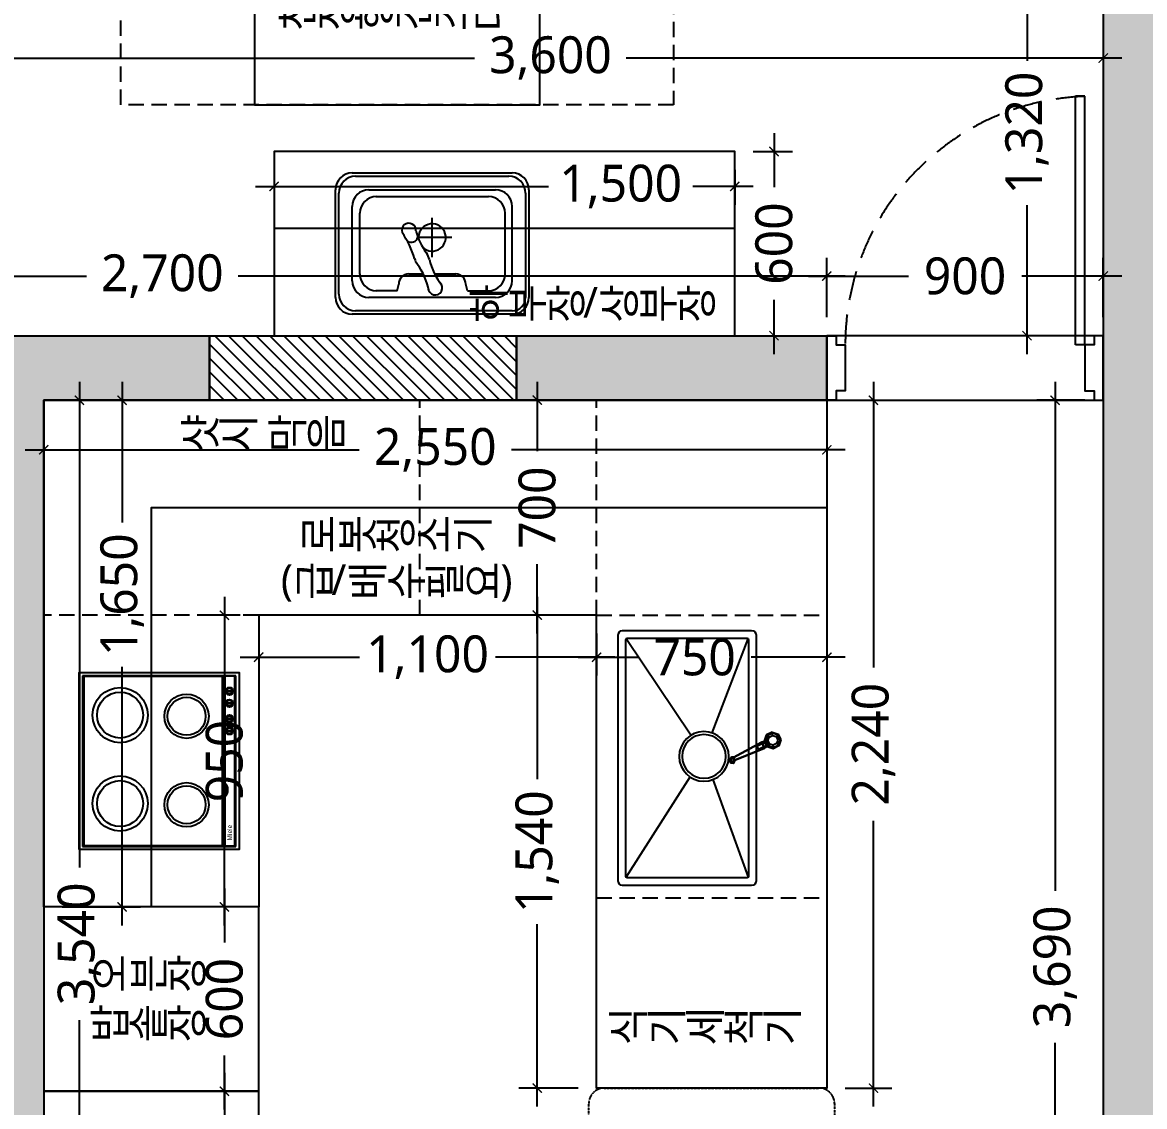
# Model space of a CAD drawing. Header units: millimetres. Extents: x -41292 to 298682, y -22072 to 33155.
# Drawn here: x 285239 to 288893, y 9679 to 13209 of the extents above; entities that cross this region are included whole.
import ezdxf
from ezdxf.enums import TextEntityAlignment as Align

# ---------------------------------------------------------------- set-up
doc = ezdxf.new("R2010")
doc.units = ezdxf.units.MM
for name, pattern in [('DASHED2', [0.375, 0.25, -0.125]), ('DH-HID2', [1.2, 0.8, -0.4]), ('HIDDEN', [9.525, 6.35, -3.175])]:
    doc.linetypes.add(name, pattern=pattern)
for name, color, linetype in [('0-ELC TEXT', 7, 'Continuous'), ('03-TEXT', 3, 'Continuous'), ('06-FUR', 6, 'Continuous'), ('07-DIM WAL', 5, 'Continuous'), ('CO-FURB-DN', 9, 'Continuous'), ('FU-FURM', 251, 'DH-HID2'), ('P-门', 4, 'Continuous'), ('S-DIM', 7, 'Continuous'), ('벽1', 2, 'Continuous'), ('인테리어_가구_제작', 6, 'Continuous'), ('인테리어_키친', 6, 'Continuous'), ('인테리어_해치_벽체', 8, 'Continuous'), ('창호', 4, 'Continuous')]:
    doc.layers.add(name, color=color, linetype=linetype)
doc.styles.add('DH-TEXT', font='@Microsoft JhengHei UI Light.ttf')
doc.styles.add('HY 울릉도 L', font='@Microsoft JhengHei UI Light.ttf')
doc.styles.add('넥슨고딕', font='@Microsoft JhengHei Light.ttf')
doc.styles.add('코레일둥고', font='@Microsoft JhengHei Light.ttf')
doc.dimstyles.new('50', dxfattribs={"dimscale": 50, "dimtxt": 2.5, "dimasz": 2.5, "dimexe": 1.25, "dimexo": 2, "dimtad": 0, "dimdec": 0, "dimtxsty": '넥슨고딕', "dimblk": 'DOTSMALL', "dimcen": 2.5, "dimclrd": 1, "dimclre": 1, "dimclrt": 2, "dimadec": 0, "dimazin": 0, "dimtfac": 1, "dimtdec": 0, "dimtix": 1, "dimtmove": 0, "dimatfit": 3, "dimldrblk": 'DOTSMALL', "dimfxl": 1.25, "dimarcsym": 0})
doc.dimstyles.new('60', dxfattribs={"dimscale": 60, "dimtxt": 2, "dimasz": 0.5, "dimexe": 1, "dimexo": 1, "dimgap": 1, "dimtad": 0, "dimdec": 0, "dimrnd": 0.05, "dimdsep": 46, "dimlunit": 6, "dimtxsty": 'HY 울릉도 L', "dimblk": 'ARCHTICK', "dimcen": 2.5, "dimdle": 1, "dimclrd": 1, "dimclre": 1, "dimclrt": 2, "dimadec": 0, "dimazin": 0, "dimtfac": 1, "dimtdec": 0, "dimtix": 1, "dimtmove": 2, "dimatfit": 3, "dimldrblk": 'ARCHTICK', "dimfxl": 1, "dimlwd": -1, "dimlwe": -1, "dimarcsym": 0})

# ---------------------------------------------------------------- blocks, each defined once
blk = doc.blocks.new('asesdxd')
at = {"layer": 'P-门', "linetype": 'HIDDEN', "ltscale": 15}
blk.add_arc((84336, 12159.4), 810, 92.1226, 180, dxfattribs=at)
at = {"layer": '창호'}
for p, q in [((84306, 12969.4), (84276, 12969.4)), ((84276, 12159.4), (84276, 12968.8)), ((84306, 12159.4), (84306, 12969.4)), ((84366, 12189.4), (83466, 12189.4)), ((83466, 12189.4), (83466, 11979.4)), ((84366, 11979.4), (84366, 12189.4)), ((84366, 12189.4), (84366, 11979.4)), ((84306, 12159.4), (84276, 12159.4)), ((83466, 11979.4), (84366, 11979.4))]:
    blk.add_line(p, q, dxfattribs=at)
for points in [[(83466, 12189.4), (83496, 12189.4), (83496, 12159.4), (83526, 12159.4), (83526, 12009.4), (83496, 12009.4), (83496, 11979.4), (83466, 11979.4), (83466, 12189.4)], [(84366, 12189.4), (84336, 12189.4), (84336, 12159.4), (84306, 12159.4), (84306, 12009.4), (84336, 12009.4), (84336, 11979.4), (84366, 11979.4), (84366, 12189.4)]]:
    blk.add_lwpolyline(points, dxfattribs=at)
blk = doc.blocks.new('FB-009')
at = {"layer": 'CO-FURB-DN', "color": 251}
for p, q in [((10, 510), (10, 10)), ((278, 510), (10, 510)), ((13.4, 505.2), (13.4, 53.7)), ((275.4, 505.2), (13.4, 505.2)), ((566, 510), (266.8, 510)), ((563.4, 505.2), (266.8, 505.2)), ((563.4, 53.7), (563.4, 505.2)), ((566, 10), (566, 510)), ((10, 50), (278, 50)), ((12.2, 46.5), (12.2, 13.4)), ((276.4, 46.5), (12.2, 46.5)), ((13.4, 53.7), (275.4, 53.7)), ((266.8, 53.7), (563.4, 53.7)), ((266.8, 50), (566, 50)), ((564.4, 46.5), (266.8, 46.5)), ((385, 40.6), (385, 21.8)), ((388, 40.6), (388, 21.8)), ((424.2, 40.6), (424.2, 21.8)), ((427.2, 40.6), (427.2, 21.8)), ((474.9, 40.6), (474.9, 21.8)), ((477.9, 40.6), (477.9, 21.8)), ((514, 40.6), (514, 21.8)), ((517, 40.6), (517, 21.8)), ((564.4, 13.4), (564.4, 46.5)), ((10, 10), (278, 10)), ((12.2, 13.4), (276.4, 13.4)), ((266.8, 13.4), (564.4, 13.4)), ((266.8, 10), (566, 10))]:
    blk.add_line(p, q, dxfattribs=at)
at = {"layer": 'CO-FURB-DN'}
blk.add_lwpolyline([(0, 520), (576, 520), (576, 0), (0, 0)], close=True, dxfattribs=at)
at = {"layer": 'CO-FURB-DN', "color": 251}
for centre, radius in [((149.6, 387.2), 89.9), ((437.6, 387.2), 89.9), ((149.6, 387.2), 74.9), ((437.6, 387.2), 74.9), ((145.8, 170.8), 72), ((145.8, 170.8), 62), ((433.8, 170.8), 72), ((433.8, 170.8), 62), ((386.5, 31.2), 12.5), ((386.5, 31.2), 9.52), ((425.6, 31.2), 12.5), ((425.6, 31.2), 9.52), ((476.3, 31.2), 12.5), ((476.3, 31.2), 9.52), ((515.5, 31.2), 12.5), ((515.5, 31.2), 9.52)]:
    blk.add_circle(centre, radius, dxfattribs=at)
at = {"layer": 'CO-FURB-DN', "color": 251, "style": 'DH-TEXT'}
blk.add_text('Miele', height=15, dxfattribs=at).set_placement((29, 23.1))
blk = doc.blocks.new('F-507')
at = {"layer": 'FU-FURM'}
for p, q in [((462.5, 775), (97.4, 775)), ((97.4, 775), (97.4, 737.5)), ((462.5, 737.5), (462.5, 775)), ((737.5, 775), (1102.6, 775)), ((737.5, 737.5), (737.5, 775)), ((1102.6, 775), (1102.6, 737.5)), ((109.9, 725), (450, 725)), ((119.3, 700), (450, 700)), ((1090.1, 725), (750, 725)), ((1080.7, 700), (750, 700)), ((64.9, 400), (94.5, 678.3)), ((465.4, 678.3), (495, 400)), ((734.6, 678.3), (705, 400)), ((1135.1, 400), (1105.5, 678.3)), ((-50, 400), (1250, 400)), ((-100, -350), (-100, 350)), ((1300, 350), (1300, -350)), ((1250, -400), (-50, -400)), ((64.9, -400), (94.5, -678.3)), ((465.4, -678.3), (495, -400)), ((734.6, -678.3), (705, -400)), ((1135.1, -400), (1105.5, -678.3)), ((109.9, -725), (450, -725)), ((119.3, -700), (450, -700)), ((1080.7, -700), (750, -700)), ((1090.1, -725), (750, -725)), ((97.4, -775), (97.4, -737.5)), ((462.5, -737.5), (462.5, -775)), ((737.5, -737.5), (737.5, -775)), ((1102.6, -775), (1102.6, -737.5)), ((462.5, -775), (97.4, -775)), ((737.5, -775), (1102.6, -775))]:
    blk.add_line(p, q, dxfattribs=at)
for centre, radius, start, end in [((109.9, 737.5), 12.5, 180, 270), ((450, 737.5), 12.5, 270, 0), ((750, 737.5), 12.5, 180, 270), ((1090.1, 737.5), 12.5, 270, 0), ((119.3, 675), 25, 90, 172.4054), ((440.6, 675), 25, 7.5946, 90), ((759.4, 675), 25, 90, 172.4054), ((1080.7, 675), 25, 7.5946, 90), ((-50, 350), 50, 90, 180), ((1250, 350), 50, 0, 90), ((-50, -350), 50, 180, 270), ((1250, -350), 50, 270, 0), ((119.3, -675), 25, 187.5946, 270), ((440.6, -675), 25, 270, 352.4054), ((759.4, -675), 25, 187.5946, 270), ((1080.7, -675), 25, 270, 352.4054), ((109.9, -737.5), 12.5, 90, 180), ((450, -737.5), 12.5, 0, 90), ((750, -737.5), 12.5, 90, 180), ((1090.1, -737.5), 12.5, 0, 90)]:
    blk.add_arc(centre, radius, start, end, dxfattribs=at)
blk = doc.blocks.new('A$Cd2137294')
at = {"color": 8}
for p, q in [((0, 515.7), (0, 95.7)), ((815, 530.7), (15, 530.7)), ((830, 95.7), (830, 515.7)), ((25, 500.7), (25, 110.7)), ((340.8, 293.2), (26.5, 504.3)), ((800, 505.7), (30, 505.7)), ((803.5, 504.3), (476.8, 296.3)), ((805, 110.7), (805, 500.7)), ((333.3, 224.1), (26.5, 107.2)), ((485.4, 221.7), (803.5, 107.2)), ((15, 80.7), (815, 80.7)), ((30, 105.7), (800, 105.7)), ((369.9, 37.2, 10), (387.7, 73, 30))]:
    blk.add_line(p, q, dxfattribs=at)
for points, elevation in [([(356.2, 0), (375.9, 6.6), (385.1, 25.1), (378.5, 44.7), (360, 54), (340.3, 47.4), (331.1, 28.9), (337.7, 9.2)], -74.1), ([(356.5, 10.4), (368.3, 14.3), (373.8, 25.5), (369.9, 37.2), (358.8, 42.8), (347, 38.8), (341.4, 27.7), (345.4, 15.9)], 10)]:
    blk.add_lwpolyline(points, close=True, dxfattribs=dict(at, elevation=elevation))
blk.add_lwpolyline([(356.5, 10.4), (368.3, 14.3), (373.8, 25.5), (369.9, 37.2), (358.8, 42.8), (347, 38.8), (341.4, 27.7), (345.4, 15.9)], close=True, dxfattribs=at)
for centre, radius in [((409.8, 250.8), 81), ((409.8, 250.8), 71), ((357.5, 25.9), 21.9)]:
    blk.add_circle(centre, radius, dxfattribs=at)
for centre, radius, start, end in [((15, 515.7), 15, 90, 180), ((815, 515.7), 15, 0, 90), ((30, 500.7), 5, 90, 180), ((800, 500.7), 5, 0, 90), ((30, 110.7), 5, 180, 270), ((800, 110.7), 5, 270, 0), ((15, 95.7), 15, 180, 270), ((815, 95.7), 15, 270, 0)]:
    blk.add_arc(centre, radius, start, end, dxfattribs=at)
for points in [[(422.5, 150.1, 20), (382.5, 53.3, -30), (364, 62.5, -30), (413.2, 154.7, 20)], [(364, 62.5, -50), (364, 62.5, -30), (413.2, 154.7, 20), (413.2, 154.7)], [(422.5, 150.1), (413.2, 154.7), (364, 62.5, -50), (382.5, 53.3, -50)], [(382.5, 53.3, -30), (382.5, 53.3, -50), (422.5, 150.1), (422.5, 150.1, 20)], [(421.6, 167.8, -10), (421.9, 163.2, 40), (416.1, 159.4, 40), (412, 161.5, -10)], [(422.5, 150.1), (423, 149.9, -10), (412.7, 155, -10), (413.2, 154.7)], [(422.7, 154.5, 40), (422.5, 150.1, 20), (413.2, 154.7, 20), (416.6, 152.6, 40)], [(421.9, 163.2, 40), (428.1, 160.2, 40), (431.9, 162.7, -10), (421.6, 167.8, -10)], [(431.9, 162.7, -10), (428.1, 160.2, 40), (428.5, 153.3, 40), (432.6, 156.2, -10)], [(376.6, 78.6, 30), (358.8, 42.8, 10), (358.8, 42.8), (376.6, 78.6, 30)], [(369.9, 37.2, 10), (358.8, 42.8, 10), (376.6, 78.6, 30), (387.7, 73, 30)], [(376.6, 78.6, 30), (387.7, 73, 30), (369.9, 37.2), (358.8, 42.8)], [(339.9, 47, -70), (347, 38.8), (341.4, 27.7), (330.6, 28.5, -70)], [(358.8, 42.8), (347, 38.8), (339.9, 47, -70), (359.5, 53.6, -70)], [(382.5, 53.3, -30), (369.9, 37.2), (358.8, 42.8), (364, 62.5, -30)], [(358.8, 42.8), (364, 62.5, -30), (364, 62.5, -50), (359.5, 53.6, -70)], [(359.5, 53.6, -70), (358.8, 42.8), (369.9, 37.2), (378, 44.3, -70)], [(378, 44.3, -70), (382.5, 53.3, -50), (364, 62.5, -50), (359.5, 53.6, -70)], [(369.9, 37.2, 10), (369.9, 37.2, 10), (387.7, 73, 30), (369.9, 37.2)], [(382.5, 53.3, -30), (369.9, 37.2), (378, 44.3, -70), (382.5, 53.3, -50)], [(373.8, 25.5), (369.9, 37.2), (378, 44.3, -70), (384.6, 24.7, -70)]]:
    blk.add_3dface(points, dxfattribs=at)
for points, invisible_edges in [([(413.2, 154.7), (412.7, 155, -10), (412, 161.5, -10), (416.1, 159.4, 40)], 8), ([(416.1, 159.4, 40), (416.6, 152.6, 40), (413.2, 154.7, 20), (413.2, 154.7)], 8), ([(428.5, 153.3, 40), (428.1, 160.2, 40), (421.9, 163.2, 40), (416.1, 159.4, 40)], 8), ([(416.1, 159.4, 40), (416.6, 152.6, 40), (422.7, 154.5, 40), (428.5, 153.3, 40)], 8), ([(422.7, 154.5, 40), (422.5, 150.1, 20), (422.5, 150.1), (423, 149.9, -10)], 8), ([(423, 149.9, -10), (432.6, 156.2, -10), (428.5, 153.3, 40), (422.7, 154.5, 40)], 8), ([(358.8, 42.8, 10), (347, 38.8, 10), (341.4, 27.7, 10), (345.4, 15.9, 10)], 8), ([(369.9, 37.2, 10), (358.8, 42.8, 10), (345.4, 15.9, 10), (356.5, 10.4, 10)], 10), ([(356.5, 10.4, 10), (368.3, 14.3, 10), (373.8, 25.5, 10), (369.9, 37.2, 10)], 8)]:
    blk.add_3dface(points, dxfattribs=dict(at, invisible_edges=invisible_edges))
blk = doc.blocks.new('630460asdex')
at = {"layer": 'CO-FURB-DN', "color": 8}
for p, q in [((51703.4, 16178.2), (52224.3, 16178.2)), ((51648.8, 15772.7), (51648.8, 16123.6)), ((51757.9, 16123.6), (52169.8, 16123.6)), ((52278.8, 16123.6), (52278.8, 15772.7)), ((51703.4, 15827.3), (51703.4, 16069.1)), ((52224.3, 15827.3), (52224.3, 16069.1)), ((52169.8, 15772.7), (51757.9, 15772.7)), ((52224.3, 15718.2), (51703.4, 15718.2))]:
    blk.add_line(p, q, dxfattribs=at)
at = {"layer": 'CO-FURB-DN', "color": 251}
for p, q in [((51714.3, 16167.3), (52213.4, 16167.3)), ((51659.8, 15783.6), (51659.8, 16112.7)), ((51779.8, 16101.8), (52147, 16101.8)), ((52267.9, 16112.7), (52267.9, 15772.7)), ((51728.3, 15848.5), (51728.3, 16046.7)), ((52201.6, 15848.5), (52201.6, 16046.7)), ((51963.8, 15903.6), (51963.8, 16032.4)), ((52028.2, 15968), (51917.6, 15968)), ((51887.6, 15849.1), (51934.4, 15849.1)), ((51971.7, 15849.1), (52041.3, 15849.1)), ((51849.4, 15794.5), (51779.8, 15794.5)), ((51849.4, 15794.5), (51854.9, 15816.4)), ((52078.5, 15794.5), (52073, 15816.4)), ((52078.5, 15794.5), (52147.9, 15794.5)), ((52224.3, 15729.1), (51714.3, 15729.1))]:
    blk.add_line(p, q, dxfattribs=at)
at = {"layer": 'CO-FURB-DN', "color": 8}
for centre, radius, start, end in [((51703.4, 16123.6), 54.5, 90, 180), ((52224.3, 16123.6), 54.5, 0, 90), ((51757.9, 16069.1), 54.5, 90, 180), ((52169.8, 16069.1), 54.5, 0, 90), ((51887.9, 15991.4), 23, 354.4612, 198.1232), ((51608.9, 15810.7), 310.2, 16.5509, 34.0056), ((51895.3, 15975.1), 23, 238.1457, 343.3853), ((52116.3, 16043.4), 212.6, 194.798, 216.3213), ((51961.3, 15915.4), 57.4, 196.5509, 216.4137), ((51898.8, 15883.5), 57.4, 13.1394, 36.3213), ((52161.7, 15944.9), 212.6, 193.1394, 218.5882), ((51744, 15755.2), 212.6, 10.5553, 36.4137), ((51757.9, 15827.3), 54.5, 180, 270), ((51973.9, 15803.7), 23, 179.2451, 49.3055), ((52169.8, 15827.3), 54.5, 270, 0), ((51703.4, 15772.7), 54.5, 180, 270), ((52224.3, 15772.7), 54.5, 270, 0)]:
    blk.add_arc(centre, radius, start, end, dxfattribs=at)
at = {"layer": 'CO-FURB-DN', "color": 251}
for centre, radius, start, end in [((51714.3, 16112.7), 54.5, 90, 180), ((52213.4, 16112.7), 54.5, 0, 90), ((51782.8, 16046.7), 54.5, 90, 180), ((52146, 16046.3), 55.6, 0.4305, 88.9606), ((51963.8, 15968), 44.4, 225.2578, 187.4119), ((51782.8, 15849.1), 54.5, 180, 270), ((51887.6, 15816.4), 32.7, 90, 180), ((52040.3, 15816.4), 32.7, 0, 90), ((52147, 15849.1), 54.5, 270, 0), ((51714.3, 15783.6), 54.5, 180, 270), ((52224.3, 15772.7), 43.6, 270, 0)]:
    blk.add_arc(centre, radius, start, end, dxfattribs=at)
blk = doc.blocks.new('ediehsx')
at = {"layer": '인테리어_해치_벽체'}
h = blk.add_hatch(dxfattribs=at)
h.set_pattern_fill('ANSI31', color=256, scale=10, angle=450)
h.paths.add_polyline_path([(51456, -7810.6), (52456, -7810.6), (52456, -8020.6), (51456, -8020.6)])
h.paths.add_polyline_path([(54456, -18160.6), (54566.7, -18160.6), (54566.7, -17960.6), (54456, -17960.6)])
h.paths.add_polyline_path([(58986, -10080.6), (58986, -10910.6), (58856, -10910.6), (58856, -10080.6)])
h.paths.add_polyline_path([(58986, -9480.6), (58786, -9480.6), (58786, -10080.6), (58986, -10080.6)])
h.paths.add_polyline_path([(50716, -9920.6), (50716, -10660.6), (50586, -10660.6), (50586, -9920.6)])
h.paths.add_polyline_path([(50716, -9370.6), (50516, -9370.6), (50516, -9920.6), (50716, -9920.6)])
h.paths.add_polyline_path([(51616, -11560.6), (50916, -11560.6), (50916, -11660.6), (51616, -11660.6)])
h.paths.add_polyline_path([(47966, -11660.6), (48066, -11660.6), (48066, -12190.6), (47966, -12190.6)])
at = {"layer": '03-TEXT'}
blk.add_lwpolyline([(51456, -7810.6), (52456, -7810.6), (52456, -8020.6), (51456, -8020.6)], close=True, dxfattribs=at)
blk = doc.blocks.new('_ArchTick')
at = {"color": 0, "linetype": 'ByBlock', "const_width": 0.15}
blk.add_lwpolyline([(-0.5, -0.5), (0.5, 0.5)], dxfattribs=at)
blk = doc.blocks.new('*D491')
at = {"layer": 'Defpoints', "color": 0, "transparency": 16777216}
for p in [(286008.4, 10329.4), (285896.9, 9729.4), (286008.4, 9729.4)]:
    blk.add_point(p, dxfattribs=at)
at = {"layer": 'S-DIM', "color": 1, "transparency": 16777216}
for p, q in [((285896.9, 10389.4), (285896.9, 10213.1)), ((285948.4, 10329.4), (285836.9, 10329.4)), ((285896.9, 9669.4), (285896.9, 9845.7)), ((285948.4, 9729.4), (285836.9, 9729.4))]:
    blk.add_line(p, q, dxfattribs=at)
at = {"layer": 'S-DIM', "color": 1, "transparency": 16777216, "xscale": 30, "yscale": 30, "zscale": 30}
for p, rotation in [((285896.9, 10329.4), 90), ((285896.9, 9729.4), 270)]:
    blk.add_blockref('_ArchTick', p, dxfattribs=dict(at, rotation=rotation))
at = {"layer": 'S-DIM', "color": 2, "transparency": 16777216, "insert": (285896.9, 10029.4), "char_height": 120, "attachment_point": 5, "rotation": 90, "style": 'HY 울릉도 L'}
blk.add_mtext('600', dxfattribs=at)
blk = doc.blocks.new('*D469')
at = {"layer": 'Defpoints', "color": 0, "transparency": 16777216}
for p in [(286008.4, 9729.4), (285896.9, 8439.4), (286008.4, 8439.4)]:
    blk.add_point(p, dxfattribs=at)
at = {"layer": 'S-DIM', "color": 1, "transparency": 16777216}
for p, q in [((285896.9, 9789.4), (285896.9, 9319.4)), ((285948.4, 9729.4), (285836.9, 9729.4)), ((285896.9, 8379.4), (285896.9, 8849.4)), ((285948.4, 8439.4), (285836.9, 8439.4))]:
    blk.add_line(p, q, dxfattribs=at)
at = {"layer": 'S-DIM', "color": 1, "transparency": 16777216, "xscale": 30, "yscale": 30, "zscale": 30}
for p, rotation in [((285896.9, 9729.4), 90), ((285896.9, 8439.4), 270)]:
    blk.add_blockref('_ArchTick', p, dxfattribs=dict(at, rotation=rotation))
at = {"layer": 'S-DIM', "color": 2, "transparency": 16777216, "insert": (285896.9, 9084.4), "char_height": 120, "attachment_point": 5, "rotation": 90, "style": 'HY 울릉도 L'}
blk.add_mtext('1,290', dxfattribs=at)
blk = doc.blocks.new('*D492')
at = {"layer": 'Defpoints', "color": 0, "transparency": 16777216}
for p in [(285896.9, 11279.4), (286008.4, 11279.4), (286008.4, 10329.4)]:
    blk.add_point(p, dxfattribs=at)
at = {"layer": 'S-DIM', "color": 1, "transparency": 16777216}
for p, q in [((285896.9, 11339.4), (285896.9, 10988.9)), ((285948.4, 11279.4), (285836.9, 11279.4)), ((285896.9, 10269.4), (285896.9, 10619.9)), ((285948.4, 10329.4), (285836.9, 10329.4))]:
    blk.add_line(p, q, dxfattribs=at)
at = {"layer": 'S-DIM', "color": 1, "transparency": 16777216, "xscale": 30, "yscale": 30, "zscale": 30}
for p, rotation in [((285896.9, 11279.4), 90), ((285896.9, 10329.4), 270)]:
    blk.add_blockref('_ArchTick', p, dxfattribs=dict(at, rotation=rotation))
at = {"layer": 'S-DIM', "color": 2, "transparency": 16777216, "insert": (285896.9, 10804.4), "char_height": 120, "attachment_point": 5, "rotation": 90, "style": 'HY 울릉도 L'}
blk.add_mtext('950', dxfattribs=at)
blk = doc.blocks.new('*D493')
at = {"layer": 'Defpoints', "color": 0, "transparency": 16777216}
for p in [(286008.4, 11279.4), (287108.4, 11279.4), (287108.4, 11142.6)]:
    blk.add_point(p, dxfattribs=at)
at = {"layer": 'S-DIM', "color": 1, "transparency": 16777216}
for p, q in [((286008.4, 11219.4), (286008.4, 11082.6)), ((287108.4, 11219.4), (287108.4, 11082.6)), ((285948.4, 11142.6), (286336.9, 11142.6)), ((287168.4, 11142.6), (286779.9, 11142.6))]:
    blk.add_line(p, q, dxfattribs=at)
at = {"layer": 'S-DIM', "color": 1, "transparency": 16777216, "xscale": 30, "yscale": 30, "zscale": 30, "rotation": 180}
blk.add_blockref('_ArchTick', (286008.4, 11142.6), dxfattribs=at)
at = {"layer": 'S-DIM', "color": 1, "transparency": 16777216, "xscale": 30, "yscale": 30, "zscale": 30}
blk.add_blockref('_ArchTick', (287108.4, 11142.6), dxfattribs=at)
at = {"layer": 'S-DIM', "color": 2, "transparency": 16777216, "insert": (286558.4, 11142.6), "char_height": 120, "attachment_point": 5, "style": 'HY 울릉도 L'}
blk.add_mtext('1,100', dxfattribs=at)
blk = doc.blocks.new('*D494')
at = {"layer": 'Defpoints', "color": 0, "transparency": 16777216}
for p in [(287108.4, 11142.6), (287858.4, 11142.6), (287858.4, 11142.6)]:
    blk.add_point(p, dxfattribs=at)
at = {"layer": 'S-DIM', "color": 1, "transparency": 16777216}
for p, q in [((287048.4, 11142.6), (287243.5, 11142.6)), ((287918.4, 11142.6), (287612.3, 11142.6))]:
    blk.add_line(p, q, dxfattribs=at)
at = {"layer": 'S-DIM', "color": 1, "transparency": 16777216, "xscale": 30, "yscale": 30, "zscale": 30, "rotation": 180}
blk.add_blockref('_ArchTick', (287108.4, 11142.6), dxfattribs=at)
at = {"layer": 'S-DIM', "color": 1, "transparency": 16777216, "xscale": 30, "yscale": 30, "zscale": 30}
blk.add_blockref('_ArchTick', (287858.4, 11142.6), dxfattribs=at)
at = {"layer": 'S-DIM', "color": 2, "transparency": 16777216, "insert": (287427.9, 11142.6), "char_height": 120, "attachment_point": 5, "style": 'HY 울릉도 L'}
blk.add_mtext('750', dxfattribs=at)
blk = doc.blocks.new('*D495')
at = {"layer": 'Defpoints', "color": 0, "transparency": 16777216}
for p in [(287858.4, 11979.4), (287858.4, 9739.4), (288010.2, 9739.4)]:
    blk.add_point(p, dxfattribs=at)
at = {"layer": 'S-DIM', "color": 1, "transparency": 16777216}
for p, q in [((288010.2, 12039.4), (288010.2, 11108.7)), ((287918.4, 11979.4), (288070.2, 11979.4)), ((288010.2, 9679.4), (288010.2, 10610.1)), ((287918.4, 9739.4), (288070.2, 9739.4))]:
    blk.add_line(p, q, dxfattribs=at)
at = {"layer": 'S-DIM', "color": 1, "transparency": 16777216, "xscale": 30, "yscale": 30, "zscale": 30}
for p, rotation in [((288010.2, 11979.4), 90), ((288010.2, 9739.4), 270)]:
    blk.add_blockref('_ArchTick', p, dxfattribs=dict(at, rotation=rotation))
at = {"layer": 'S-DIM', "color": 2, "transparency": 16777216, "insert": (288010.2, 10859.4), "char_height": 120, "attachment_point": 5, "rotation": 90, "style": 'HY 울릉도 L'}
blk.add_mtext('2,240', dxfattribs=at)
blk = doc.blocks.new('*D496')
at = {"layer": 'Defpoints', "color": 0, "transparency": 16777216}
for p in [(288758.4, 12383.5), (287858.4, 12189.4), (288758.4, 12189.4)]:
    blk.add_point(p, dxfattribs=at)
at = {"layer": 'S-DIM', "color": 1, "transparency": 16777216}
for p, q in [((287858.4, 12249.4), (287858.4, 12443.5)), ((288758.4, 12249.4), (288758.4, 12443.5)), ((287798.4, 12383.5), (288123.9, 12383.5)), ((288818.4, 12383.5), (288492.9, 12383.5))]:
    blk.add_line(p, q, dxfattribs=at)
at = {"layer": 'S-DIM', "color": 1, "transparency": 16777216, "xscale": 30, "yscale": 30, "zscale": 30, "rotation": 180}
blk.add_blockref('_ArchTick', (287858.4, 12383.5), dxfattribs=at)
at = {"layer": 'S-DIM', "color": 1, "transparency": 16777216, "xscale": 30, "yscale": 30, "zscale": 30}
blk.add_blockref('_ArchTick', (288758.4, 12383.5), dxfattribs=at)
at = {"layer": 'S-DIM', "color": 2, "transparency": 16777216, "insert": (288308.4, 12383.5), "char_height": 120, "attachment_point": 5, "style": 'HY 울릉도 L'}
blk.add_mtext('900', dxfattribs=at)
blk = doc.blocks.new('*D535')
at = {"layer": 'Defpoints', "color": 0, "transparency": 16777216}
for p in [(288601.8, 11979.4), (288758.4, 11979.4), (288758.4, 8289.4)]:
    blk.add_point(p, dxfattribs=at)
at = {"layer": 'S-DIM', "color": 1, "transparency": 16777216}
for p, q in [((288601.8, 12039.4), (288601.8, 10381.6)), ((288698.4, 11979.4), (288541.8, 11979.4)), ((288601.8, 8229.4), (288601.8, 9887.2)), ((288698.4, 8289.4), (288541.8, 8289.4))]:
    blk.add_line(p, q, dxfattribs=at)
at = {"layer": 'S-DIM', "color": 1, "transparency": 16777216, "xscale": 30, "yscale": 30, "zscale": 30}
for p, rotation in [((288601.8, 11979.4), 90), ((288601.8, 8289.4), 270)]:
    blk.add_blockref('_ArchTick', p, dxfattribs=dict(at, rotation=rotation))
at = {"layer": 'S-DIM', "color": 2, "transparency": 16777216, "insert": (288601.8, 10134.4), "char_height": 120, "attachment_point": 5, "rotation": 90, "style": 'HY 울릉도 L'}
blk.add_mtext('3,690', dxfattribs=at)
blk = doc.blocks.new('ahewusgdfe')
at = {"layer": '인테리어_해치_벽체'}
h = blk.add_hatch(color=256, dxfattribs=at)
h.dxf.hatch_style = 1
h.paths.add_polyline_path([(308658.4, 13709.4), (308658.4, 13509.4), (308758.4, 13509.4), (308758.4, 8289.4), (308958.4, 8289.4), (308958.4, 10899.4), (309033.4, 10899.4), (309033.4, 12289.4), (308958.4, 12289.4), (308958.4, 13709.4)])
h.paths.add_polyline_path([(306848.4, 12189.4), (307858.4, 12189.4), (307858.4, 11979.4), (306848.4, 11979.4)])
h.paths.add_polyline_path([(311628.4, 6889.4), (311068.4, 6889.4), (311068.4, 8189.4), (311958.4, 8189.4), (311958.4, 8289.4), (311858.4, 8289.4), (311858.4, 10769.4), (313378.4, 10769.4), (313378.4, 8289.4), (312758.4, 8289.4), (312758.4, 8189.4), (313378.4, 8189.4), (313378.4, 6789.4), (313238.4, 6789.4), (313238.4, 3139.4), (312358.4, 3139.4), (312358.4, 2939.4), (313238.4, 2939.4), (313238.4, 1839.4), (312358.4, 1839.4), (312358.4, 1639.4), (313538.4, 1639.4), (313538.4, 11019.4), (312438.4, 11019.4), (312438.4, 12289.4), (311573.4, 12289.4), (311573.4, 12089.4), (312238.4, 12089.4), (312238.4, 11334.4), (312028.4, 11334.4), (312028.4, 11119.4), (311658.4, 11119.4), (311658.4, 8489.4), (309858.4, 8489.4), (309858.4, 8289.4), (310778.4, 8289.4), (310778.4, 6889.4), (309948.4, 6889.4), (309948.4, 6689.4), (311628.4, 6689.4)])
h.paths.add_polyline_path([(308848.4, 2939.4), (309358.4, 2939.4), (309358.4, 3139.4), (309048.4, 3139.4), (309048.4, 6889.4), (308848.4, 6889.4)])
h.paths.add_polyline_path([(308848.4, 1839.4), (308958.4, 1839.4), (308958.4, 1349.4), (308848.4, 1349.4)])
h.paths.add_polyline_path([(303848.4, 6809.4), (304048.4, 6809.4), (304048.4, 1349.4), (303848.4, 1349.4)])
h.paths.add_polyline_path([(302948.4, 6809.4), (302948.4, 6609.4), (300258.4, 6609.4), (300258.4, 1719.4), (300958.4, 1719.4), (300958.4, 1519.4), (300058.4, 1519.4), (300058.4, 6809.4)])
h.paths.add_polyline_path([(304008.4, 11839.4), (305108.4, 11839.4), (305108.4, 11079.4), (304008.4, 11079.4)], flags=16)
h.paths.add_polyline_path([(303258.4, 13209.4), (303888.4, 13209.4), (303888.4, 13709.4), (305198.4, 13709.4), (305198.4, 13509.4), (304008.4, 13509.4), (304008.4, 12049.4), (305158.4, 12049.4), (305158.4, 12189.4), (305848.4, 12189.4), (305848.4, 11979.4), (305308.4, 11979.4), (305308.4, 8339.4), (304358.4, 8339.4), (304358.4, 8539.4), (305108.4, 8539.4), (305108.4, 10879.4), (303558.4, 10879.4), (303558.4, 8339.4), (303358.4, 8339.4), (303358.4, 11019.4), (303908.4, 11019.4), (303908.4, 11839.4), (303358.4, 11839.4), (303358.4, 12049.4), (303688.4, 12049.4), (303688.4, 12269.4), (303908.4, 12269.4), (303908.4, 13009.4), (303258.4, 13009.4)])
h.paths.add_polyline_path([(300058.4, 13209.4), (300258.4, 13209.4), (300258.4, 8539.4), (302458.4, 8539.4), (302458.4, 8339.4), (300258.4, 8339.4), (300258.4, 7949.4), (300058.4, 7949.4)])
at = {"layer": '벽1'}
for points in [[(305158.4, 12189.4), (305848.4, 12189.4), (305848.4, 11979.4), (305308.4, 11979.4), (305308.4, 8339.4), (304358.4, 8339.4)], [(308658.4, 13709.4), (308658.4, 13509.4), (308758.4, 13509.4), (308758.4, 8289.4), (308958.4, 8289.4), (308958.4, 10899.4), (309033.4, 10899.4), (309033.4, 12289.4), (308958.4, 12289.4), (308958.4, 13709.4), (308658.4, 13709.4)]]:
    blk.add_lwpolyline(points, dxfattribs=at)
blk.add_lwpolyline([(306848.4, 12189.4), (307858.4, 12189.4), (307858.4, 11979.4), (306848.4, 11979.4)], close=True, dxfattribs=at)
blk = doc.blocks.new('_DotSmall')
at = {"color": 0, "linetype": 'ByBlock', "const_width": 0.5}
blk.add_lwpolyline([(-0.0625, 0, 1), (0.0625, 0, 1)], format="xyb", close=True, dxfattribs=at)
blk = doc.blocks.new('*D578')
at = {"layer": 'Defpoints', "color": 0, "transparency": 16777216}
for p in [(289033.4, 12089.4), (289033.4, 8489.4), (289178, 8489.4), (275457.6, -11030.8), (275633.2, -11030.8), (275457.6, -11465.3)]:
    blk.add_point(p, dxfattribs=at)
at = {"layer": 'S-DIM', "color": 1, "transparency": 16777216}
for p, q in [((289178, 12149.4), (289178, 10001.5)), ((289093.4, 12089.4), (289238, 12089.4)), ((289178, 8429.4), (289178, 9507.2)), ((289093.4, 8489.4), (289238, 8489.4))]:
    blk.add_line(p, q, dxfattribs=at)
at = {"layer": 'S-DIM', "color": 1, "lineweight": -2, "transparency": 16777216}
for p, q in [((275557.6, -11030.8), (275695.7, -11030.8)), ((275633.2, -11030.8), (275633.2, -11085.8)), ((275633.2, -11465.3), (275633.2, -11410.2)), ((275557.6, -11465.3), (275695.7, -11465.3))]:
    blk.add_line(p, q, dxfattribs=at)
at = {"layer": 'S-DIM', "color": 1, "transparency": 16777216, "xscale": 30, "yscale": 30, "zscale": 30}
for p, rotation in [((289178, 12089.4), 90), ((289178, 8489.4), 270)]:
    blk.add_blockref('_ArchTick', p, dxfattribs=dict(at, rotation=rotation))
at = {"layer": 'S-DIM', "color": 1, "lineweight": -2, "transparency": 16777216, "xscale": 125, "yscale": 125, "zscale": 125}
for p, rotation in [((275633.2, -11030.8), 90), ((275633.2, -11465.3), 270)]:
    blk.add_blockref('_DotSmall', p, dxfattribs=dict(at, rotation=rotation))
at = {"layer": 'S-DIM', "color": 2, "transparency": 16777216, "attachment_point": 5, "rotation": 90}
for s, insert, char_height, style in [('3,600', (289178, 9754.4), 120, 'HY 울릉도 L'), ('435', (275633.2, -11248), 125, '넥슨고딕')]:
    blk.add_mtext(s, dxfattribs=dict(at, insert=insert, char_height=char_height, style=style))
blk = doc.blocks.new('*D571')
at = {"layer": 'Defpoints', "color": 0, "transparency": 16777216}
for p in [(285158.4, 13093.4), (288758.4, 13093.4), (288758.4, 13093.4)]:
    blk.add_point(p, dxfattribs=at)
at = {"layer": 'S-DIM', "color": 1, "transparency": 16777216}
for p, q in [((285098.4, 13093.4), (286711.2, 13093.4)), ((288818.4, 13093.4), (287205.5, 13093.4))]:
    blk.add_line(p, q, dxfattribs=at)
at = {"layer": 'S-DIM', "color": 1, "transparency": 16777216, "xscale": 30, "yscale": 30, "zscale": 30, "rotation": 180}
blk.add_blockref('_ArchTick', (285158.4, 13093.4), dxfattribs=at)
at = {"layer": 'S-DIM', "color": 1, "transparency": 16777216, "xscale": 30, "yscale": 30, "zscale": 30}
blk.add_blockref('_ArchTick', (288758.4, 13093.4), dxfattribs=at)
at = {"layer": 'S-DIM', "color": 2, "transparency": 16777216, "insert": (286958.4, 13093.4), "char_height": 120, "attachment_point": 5, "style": 'HY 울릉도 L'}
blk.add_mtext('3,600', dxfattribs=at)
blk = doc.blocks.new('*D572')
at = {"layer": 'Defpoints', "color": 0, "transparency": 16777216}
for p in [(287858.4, 12383.5), (285158.4, 12189.4), (287858.4, 12189.4)]:
    blk.add_point(p, dxfattribs=at)
at = {"layer": 'S-DIM', "color": 1, "transparency": 16777216}
for p, q in [((285158.4, 12249.4), (285158.4, 12443.5)), ((287858.4, 12249.4), (287858.4, 12443.5)), ((285098.4, 12383.5), (285448, 12383.5)), ((287918.4, 12383.5), (285941.1, 12383.5))]:
    blk.add_line(p, q, dxfattribs=at)
at = {"layer": 'S-DIM', "color": 1, "transparency": 16777216, "xscale": 30, "yscale": 30, "zscale": 30, "rotation": 180}
blk.add_blockref('_ArchTick', (285158.4, 12383.5), dxfattribs=at)
at = {"layer": 'S-DIM', "color": 1, "transparency": 16777216, "xscale": 30, "yscale": 30, "zscale": 30}
blk.add_blockref('_ArchTick', (287858.4, 12383.5), dxfattribs=at)
at = {"layer": 'S-DIM', "color": 2, "transparency": 16777216, "insert": (285694.5, 12383.5), "char_height": 120, "attachment_point": 5, "style": 'HY 울릉도 L'}
blk.add_mtext('2,700', dxfattribs=at)
blk = doc.blocks.new('*D573')
at = {"layer": 'Defpoints', "color": 0, "transparency": 16777216}
for p in [(287558.4, 12789.4), (287558.4, 12189.4), (287686.4, 12189.4)]:
    blk.add_point(p, dxfattribs=at)
at = {"layer": 'S-DIM', "color": 1, "transparency": 16777216}
for p, q in [((287686.4, 12849.4), (287686.4, 12673.1)), ((287618.4, 12789.4), (287746.4, 12789.4)), ((287686.4, 12129.4), (287686.4, 12305.7)), ((287618.4, 12189.4), (287746.4, 12189.4))]:
    blk.add_line(p, q, dxfattribs=at)
at = {"layer": 'S-DIM', "color": 1, "transparency": 16777216, "xscale": 30, "yscale": 30, "zscale": 30}
for p, rotation in [((287686.4, 12789.4), 90), ((287686.4, 12189.4), 270)]:
    blk.add_blockref('_ArchTick', p, dxfattribs=dict(at, rotation=rotation))
at = {"layer": 'S-DIM', "color": 2, "transparency": 16777216, "insert": (287686.4, 12489.4), "char_height": 120, "attachment_point": 5, "rotation": 90, "style": 'HY 울릉도 L'}
blk.add_mtext('600', dxfattribs=at)
blk = doc.blocks.new('*D574')
at = {"layer": 'Defpoints', "color": 0, "transparency": 16777216}
for p in [(286058.4, 12789.4), (287558.4, 12789.4), (287558.4, 12675.3)]:
    blk.add_point(p, dxfattribs=at)
at = {"layer": 'S-DIM', "color": 1, "transparency": 16777216}
for p, q in [((286058.4, 12729.4), (286058.4, 12615.3)), ((287558.4, 12729.4), (287558.4, 12615.3)), ((285998.4, 12675.3), (286952.2, 12675.3)), ((287618.4, 12675.3), (287422.2, 12675.3))]:
    blk.add_line(p, q, dxfattribs=at)
at = {"layer": 'S-DIM', "color": 1, "transparency": 16777216, "xscale": 30, "yscale": 30, "zscale": 30, "rotation": 180}
blk.add_blockref('_ArchTick', (286058.4, 12675.3), dxfattribs=at)
at = {"layer": 'S-DIM', "color": 1, "transparency": 16777216, "xscale": 30, "yscale": 30, "zscale": 30}
blk.add_blockref('_ArchTick', (287558.4, 12675.3), dxfattribs=at)
at = {"layer": 'S-DIM', "color": 2, "transparency": 16777216, "insert": (287187.2, 12675.3), "char_height": 120, "attachment_point": 5, "style": 'HY 울릉도 L'}
blk.add_mtext('1,500', dxfattribs=at)
blk = doc.blocks.new('*D576')
at = {"layer": 'Defpoints', "color": 0, "transparency": 16777216}
for p in [(288510.3, 13509.4), (288537.8, 13509.4), (288537.8, 12189.4)]:
    blk.add_point(p, dxfattribs=at)
at = {"layer": 'S-DIM', "color": 1, "transparency": 16777216}
for p, q in [((288510.3, 13569.4), (288510.3, 13084.4)), ((288477.8, 13509.4), (288450.3, 13509.4)), ((288510.3, 12129.4), (288510.3, 12614.4)), ((288477.8, 12189.4), (288450.3, 12189.4))]:
    blk.add_line(p, q, dxfattribs=at)
at = {"layer": 'S-DIM', "color": 1, "transparency": 16777216, "xscale": 30, "yscale": 30, "zscale": 30}
for p, rotation in [((288510.3, 13509.4), 90), ((288510.3, 12189.4), 270)]:
    blk.add_blockref('_ArchTick', p, dxfattribs=dict(at, rotation=rotation))
at = {"layer": 'S-DIM', "color": 2, "transparency": 16777216, "insert": (288510.3, 12849.4), "char_height": 120, "attachment_point": 5, "rotation": 90, "style": 'HY 울릉도 L'}
blk.add_mtext('1,320', dxfattribs=at)
blk = doc.blocks.new('*D577')
at = {"layer": 'Defpoints', "color": 0, "transparency": 16777216}
for p in [(287058.4, 11279.4), (286915.4, 9739.4), (287108.4, 9739.4)]:
    blk.add_point(p, dxfattribs=at)
at = {"layer": 'S-DIM', "color": 1, "transparency": 16777216}
for p, q in [((286915.4, 11339.4), (286915.4, 10745.8)), ((286998.4, 11279.4), (286855.4, 11279.4)), ((286915.4, 9679.4), (286915.4, 10273)), ((287048.4, 9739.4), (286855.4, 9739.4))]:
    blk.add_line(p, q, dxfattribs=at)
at = {"layer": 'S-DIM', "color": 1, "transparency": 16777216, "xscale": 30, "yscale": 30, "zscale": 30}
for p, rotation in [((286915.4, 11279.4), 90), ((286915.4, 9739.4), 270)]:
    blk.add_blockref('_ArchTick', p, dxfattribs=dict(at, rotation=rotation))
at = {"layer": 'S-DIM', "color": 2, "transparency": 16777216, "insert": (286915.4, 10509.4), "char_height": 120, "attachment_point": 5, "rotation": 90, "style": 'HY 울릉도 L'}
blk.add_mtext('1,540', dxfattribs=at)
blk = doc.blocks.new('*D632')
at = {"layer": 'Defpoints', "color": 0, "transparency": 16777216}
for p in [(286915.4, 11979.4), (286915.4, 11979.4), (286915.4, 11279.4)]:
    blk.add_point(p, dxfattribs=at)
at = {"layer": 'S-DIM', "color": 1, "transparency": 16777216}
for p, q in [((286915.4, 12039.4), (286915.4, 11813.8)), ((286975.4, 11979.4), (286975.4, 11979.4)), ((286915.4, 11219.4), (286915.4, 11445)), ((286975.4, 11279.4), (286975.4, 11279.4))]:
    blk.add_line(p, q, dxfattribs=at)
at = {"layer": 'S-DIM', "color": 1, "transparency": 16777216, "xscale": 30, "yscale": 30, "zscale": 30}
for p, rotation in [((286915.4, 11979.4), 90), ((286915.4, 11279.4), 270)]:
    blk.add_blockref('_ArchTick', p, dxfattribs=dict(at, rotation=rotation))
at = {"layer": 'S-DIM', "color": 2, "transparency": 16777216, "insert": (286915.4, 11629.4), "char_height": 120, "attachment_point": 5, "rotation": 90, "style": 'HY 울릉도 L'}
blk.add_mtext('700', dxfattribs=at)
blk = doc.blocks.new('*D633')
at = {"layer": 'Defpoints', "color": 0, "transparency": 16777216}
for p in [(285308.4, 11979.4), (287858.4, 11979.4), (285308.4, 11817.8)]:
    blk.add_point(p, dxfattribs=at)
at = {"layer": 'S-DIM', "color": 1, "transparency": 16777216}
for p, q in [((285308.4, 11919.4), (285308.4, 11757.8)), ((287858.4, 11919.4), (287858.4, 11757.8)), ((285248.4, 11817.8), (286335.4, 11817.8)), ((287918.4, 11817.8), (286831.3, 11817.8))]:
    blk.add_line(p, q, dxfattribs=at)
at = {"layer": 'S-DIM', "color": 1, "transparency": 16777216, "xscale": 30, "yscale": 30, "zscale": 30, "rotation": 180}
blk.add_blockref('_ArchTick', (285308.4, 11817.8), dxfattribs=at)
at = {"layer": 'S-DIM', "color": 1, "transparency": 16777216, "xscale": 30, "yscale": 30, "zscale": 30}
blk.add_blockref('_ArchTick', (287858.4, 11817.8), dxfattribs=at)
at = {"layer": 'S-DIM', "color": 2, "transparency": 16777216, "insert": (286583.4, 11817.8), "char_height": 120, "attachment_point": 5, "style": 'HY 울릉도 L'}
blk.add_mtext('2,550', dxfattribs=at)
blk = doc.blocks.new('*D634')
at = {"layer": 'Defpoints', "color": 0, "transparency": 16777216}
for p in [(285308.4, 11979.4), (285308.4, 8439.4), (285424.6, 8439.4)]:
    blk.add_point(p, dxfattribs=at)
at = {"layer": 'S-DIM', "color": 1, "transparency": 16777216}
for p, q in [((285424.6, 12039.4), (285424.6, 10458)), ((285368.4, 11979.4), (285484.6, 11979.4)), ((285424.6, 8379.4), (285424.6, 9960.8)), ((285368.4, 8439.4), (285484.6, 8439.4))]:
    blk.add_line(p, q, dxfattribs=at)
at = {"layer": 'S-DIM', "color": 1, "transparency": 16777216, "xscale": 30, "yscale": 30, "zscale": 30}
for p, rotation in [((285424.6, 11979.4), 90), ((285424.6, 8439.4), 270)]:
    blk.add_blockref('_ArchTick', p, dxfattribs=dict(at, rotation=rotation))
at = {"layer": 'S-DIM', "color": 2, "transparency": 16777216, "insert": (285424.6, 10209.4), "char_height": 120, "attachment_point": 5, "rotation": 90, "style": 'HY 울릉도 L'}
blk.add_mtext('3,540', dxfattribs=at)
blk = doc.blocks.new('*D912')
at = {"layer": 'Defpoints', "color": 0, "transparency": 16777216}
for p in [(285308.4, 11979.4), (285308.4, 10329.4), (285563.8, 10329.4)]:
    blk.add_point(p, dxfattribs=at)
at = {"layer": 'S-DIM', "color": 1, "transparency": 16777216}
for p, q in [((285563.8, 12039.4), (285563.8, 11581.1)), ((285368.4, 11979.4), (285623.8, 11979.4)), ((285563.8, 10269.4), (285563.8, 11111.1)), ((285368.4, 10329.4), (285623.8, 10329.4))]:
    blk.add_line(p, q, dxfattribs=at)
at = {"layer": 'S-DIM', "color": 1, "transparency": 16777216, "xscale": 30, "yscale": 30, "zscale": 30}
for p, rotation in [((285563.8, 11979.4), 90), ((285563.8, 10329.4), 270)]:
    blk.add_blockref('_ArchTick', p, dxfattribs=dict(at, rotation=rotation))
at = {"layer": 'S-DIM', "color": 2, "transparency": 16777216, "insert": (285563.8, 11346.1), "char_height": 120, "attachment_point": 5, "rotation": 90, "style": 'HY 울릉도 L'}
blk.add_mtext('1,650', dxfattribs=at)

msp = doc.modelspace()

# ---------------------------------------------------------------- linework, layer by layer
at = {"layer": '06-FUR'}
for points in [[(286924.23, 13361.24), (285994.23, 13361.24), (285994.23, 12941.24), (286924.23, 12941.24), (286924.23, 13361.24)], [(286058.38, 12539.4), (287558.38, 12539.4)], [(287108.38, 11279.4), (286008.38, 11279.4), (286008.38, 10329.4), (285308.38, 10329.4), (285308.38, 11979.4), (287858.38, 11979.4), (287858.38, 9739.4), (287108.38, 9739.4), (287108.38, 11279.4)], [(287858.38, 11629.4), (285658.38, 11629.4), (285658.38, 10329.4)], [(285308.38, 9729.4), (286008.38, 9729.4), (286008.38, 10329.4), (285308.38, 10329.4), (285308.38, 9729.4)]]:
    msp.add_lwpolyline(points, dxfattribs=at)
for points in [[(286058.38, 12189.4), (287558.38, 12189.4), (287558.38, 12789.4), (286058.38, 12789.4)], [(286008.38, 9729.4), (285308.38, 9729.4), (285308.38, 8439.4), (286008.38, 8439.4)]]:
    msp.add_lwpolyline(points, close=True, dxfattribs=at)
at = {"layer": '인테리어_키친', "color": 8, "linetype": 'DASHED2', "ltscale": 200}
msp.add_lwpolyline([(285559.23, 13361.24), (287359.23, 13361.24), (287359.23, 12941.24), (285559.23, 12941.24)], close=True, dxfattribs=at)
for points in [[(286533.38, 11279.4), (286533.38, 11979.4)], [(287108.38, 11279.4), (287108.38, 11979.4)], [(286008.38, 11279.4), (285308.38, 11279.4)], [(287108.38, 11279.4), (287858.38, 11279.4)], [(287108.38, 10359.4), (287858.38, 10359.4)]]:
    msp.add_lwpolyline(points, dxfattribs=at)

# ---------------------------------------------------------------- block references
for name, p in [('asesdxd', (204392.4, 0)), ('ahewusgdfe', (-20000, 0)), ('630460asdex', (234609.54, -3458.77)), ('ediehsx', (234392.4, 20000))]:
    msp.add_blockref(name, p)
at = {"layer": '07-DIM WAL', "rotation": 270}
msp.add_blockref('F-507', (287483.38, 9639.4), dxfattribs=at)
at = {"layer": 'CO-FURB-DN', "rotation": 89.99999999999997}
msp.add_blockref('FB-009', (285944.38, 10516.4), dxfattribs=at)
at = {"layer": '인테리어_가구_제작', "color": 8, "xscale": -1, "rotation": 90}
msp.add_blockref('A$Cd2137294', (287709.12, 11229.4), dxfattribs=at)

# ---------------------------------------------------------------- texts
at = {"layer": '0-ELC TEXT', "style": '코레일둥고'}
msp.add_text('천정형건조대', height=100, dxfattribs=at).set_placement((286065.17, 13298.1), align=Align.TOP_LEFT)
for s, p in [('하부장/상부장', (286688.2, 12247.76)), ('샷시 막음', (285747.89, 11825.85)), ('로봇청소기', (286134.69, 11496.7)), ('(급/배수필요)', (286080.77, 11345.02)), ('오븐장', (285454.41, 10066.25)), ('밥솥장', (285454.41, 9904.57)), ('식기세척기', (287141.96, 9895.13))]:
    msp.add_text(s, height=100, dxfattribs=at).set_placement(p)

# ---------------------------------------------------------------- dimensions: what is measured, and where the dimension line sits
at = {"layer": 'S-DIM'}
for base, p1, p2, dimstyle, picture, middle in [((288510.27, 13509.4), (288537.84, 12189.4), (288537.84, 13509.4), '60', '*D576', (288510.27, 12849.4)), ((287686.41, 12189.4), (287558.38, 12789.4), (287558.38, 12189.4), '60', '*D573', (287686.41, 12489.4)), ((275633.18, -11030.75), (275457.59, -11465.28), (275457.59, -11030.75), '50', '*D578', (275633.18, -11248.02)), ((285424.55, 8439.4), (285308.38, 11979.4), (285308.38, 8439.4), '60', '*D634', (285424.55, 10209.4)), ((286915.38, 11979.4), (286915.38, 11279.4), (286915.38, 11979.4), '60', '*D632', (286915.38, 11629.4)), ((288010.22, 9739.4), (287858.38, 11979.4), (287858.38, 9739.4), '60', '*D495', (288010.22, 10859.4)), ((288601.79, 11979.4), (288758.38, 8289.4), (288758.38, 11979.4), '60', '*D535', (288601.79, 10134.4)), ((286915.38, 9739.4), (287058.38, 11279.4), (287108.38, 9739.4), '60', '*D577', (286915.38, 10509.4)), ((285896.86, 9729.4), (286008.38, 10329.4), (286008.38, 9729.4), '60', '*D491', (285896.86, 10029.4)), ((285896.86, 8439.4), (286008.38, 9729.4), (286008.38, 8439.4), '60', '*D469', (285896.86, 9084.4))]:
    dim = msp.add_linear_dim(base=base, p1=p1, p2=p2, angle=90, dimstyle=dimstyle, dxfattribs=at)
    dim.commit()
    dim.dimension.update_dxf_attribs({"geometry": picture, "text_midpoint": middle})
for base, p1, p2, picture, middle in [((288758.38, 13093.38), (285158.38, 13093.38), (288758.38, 13093.38), '*D571', (286958.38, 13093.38)), ((288758.38, 12383.46), (287858.38, 12189.4), (288758.38, 12189.4), '*D496', (288308.38, 12383.46)), ((285308.38, 11817.76), (287858.38, 11979.4), (285308.38, 11979.4), '*D633', (286583.38, 11817.76)), ((287108.38, 11142.56), (286008.38, 11279.4), (287108.38, 11279.4), '*D493', (286558.38, 11142.56))]:
    dim = msp.add_linear_dim(base=base, p1=p1, p2=p2, dimstyle='60', dxfattribs=at)
    dim.commit()
    dim.dimension.update_dxf_attribs({"geometry": picture, "text_midpoint": middle})
for base, p1, p2, picture, middle in [((287558.38, 12675.32), (286058.38, 12789.4), (287558.38, 12789.4), '*D574', (287187.24, 12675.32)), ((287858.38, 12383.46), (285158.38, 12189.4), (287858.38, 12189.4), '*D572', (285694.55, 12383.46)), ((287858.38, 11142.56), (287108.38, 11142.56), (287858.38, 11142.56), '*D494', (287427.87, 11142.56))]:
    dim = msp.add_linear_dim(base=base, p1=p1, p2=p2, dimstyle='60', dxfattribs=at)
    dim.commit()
    dim.dimension.update_dxf_attribs({"geometry": picture, "text_midpoint": middle, "dimtype": 160})
for base, p1, p2, picture, middle in [((289178.03, 8489.4), (289033.38, 12089.4), (289033.38, 8489.4), '*D578', (289178.03, 9754.37)), ((285563.76, 10329.4), (285308.38, 11979.4), (285308.38, 10329.4), '*D912', (285563.76, 11346.09)), ((285896.86, 11279.4), (286008.38, 10329.4), (286008.38, 11279.4), '*D492', (285896.86, 10804.4))]:
    dim = msp.add_linear_dim(base=base, p1=p1, p2=p2, angle=90, dimstyle='60', dxfattribs=at)
    dim.commit()
    dim.dimension.update_dxf_attribs({"geometry": picture, "text_midpoint": middle, "dimtype": 160})

doc.saveas('drawing.dxf')
